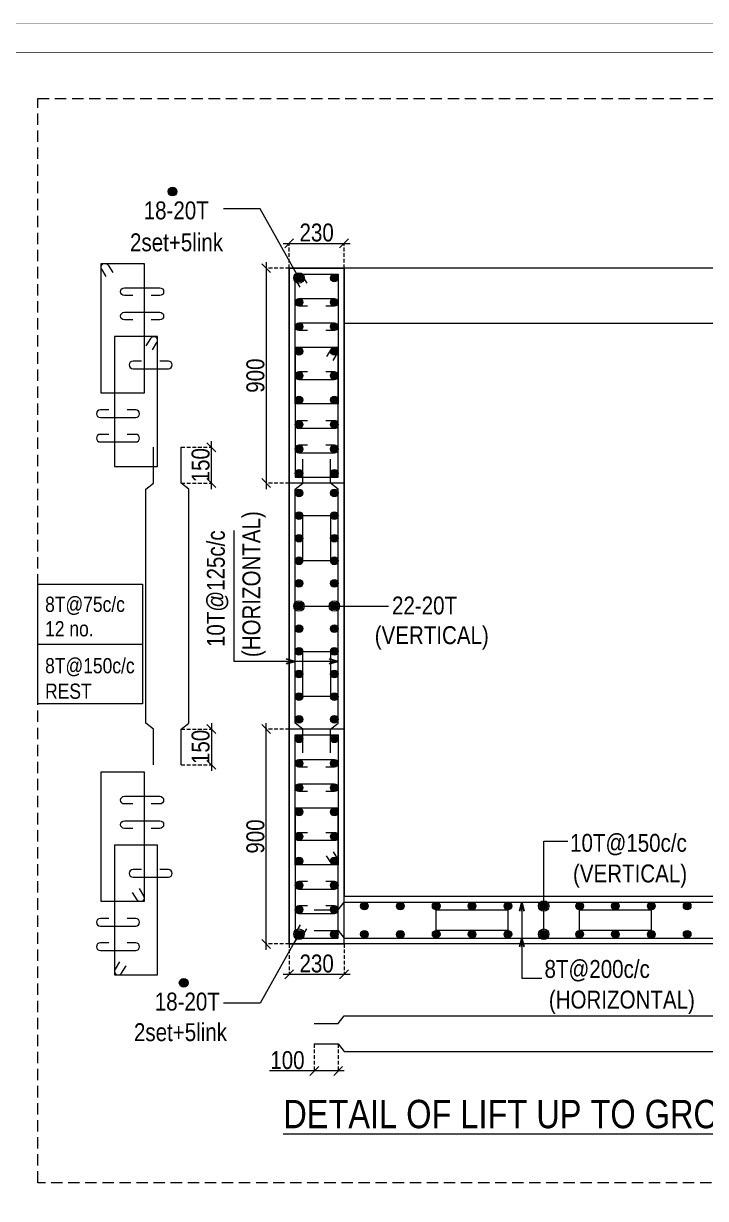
# Model space of a CAD drawing. Header units: millimetres. Extents: x 1112055 to 3390982, y -148532 to 766891.
# Drawn here: x 2280999 to 2292410, y 179229 to 198907 of the extents above; entities that cross this region are included whole.
import ezdxf

# ---------------------------------------------------------------- set-up
doc = ezdxf.new("R2010")
doc.units = ezdxf.units.MM
doc.header["$PDMODE"] = 35
doc.header["$PDSIZE"] = -25
doc.linetypes.add('DASHED2', pattern=[0.375, 0.25, -0.125])
doc.linetypes.add('Hidden', pattern=[9.525, 6.35, -3.175])
for name, color, linetype, lineweight in [('B COL. SIZE DIM', 220, 'Continuous', 25), ('B COLUMN', 1, 'Hidden', 9), ('B P.C.C', 251, 'Continuous', 0), ('B STEEL', 34, 'Continuous', 15), ('B STEEL TEXT', 7, 'Continuous', 15), ('B TITLE BLOCK', 250, 'Continuous', 0)]:
    doc.layers.add(name, color=color, linetype=linetype, lineweight=lineweight)
doc.styles.add('ARIAL', font='arial.ttf')
doc.styles.add('dim inside', font='romans.shx', dxfattribs={"width": 0.8, "height": 125})
doc.styles.add('SWINC', font='swissc.ttf')
doc.dimstyles.new('DIM 1', dxfattribs={"dimscale": 0, "dimtxt": 230, "dimasz": 150, "dimexe": 0.18, "dimexo": 0.0625, "dimgap": 0.5, "dimtad": 1, "dimdec": 0, "dimzin": 0, "dimdsep": 46, "dimtxsty": 'ARIAL', "dimblk": 'OBLIQUE', "dimcen": 6, "dimse1": 1, "dimse2": 1, "dimclrd": 256, "dimclrt": 256, "dimadec": 0, "dimazin": 2, "dimtfac": 0.75, "dimtdec": 0, "dimtix": 1, "dimtofl": 0, "dimtmove": 1, "dimatfit": 3, "dimldrblk": 'OPEN30', "dimfxl": 0.18, "dimfrac": 1, "dimtolj": 1, "dimtzin": 0, "dimlwd": -1, "dimarcsym": 0})
doc.dimstyles.new('dim inside', dxfattribs={"dimtxt": 125, "dimasz": 100, "dimexe": 0, "dimexo": 0, "dimgap": 10, "dimtad": 0, "dimdec": 0, "dimzin": 0, "dimdsep": 46, "dimtxsty": 'dim inside', "dimblk": 'SMALL', "dimcen": 0.09, "dimadec": 0, "dimazin": 0, "dimtfac": 1, "dimtdec": 0, "dimtofl": 0, "dimtmove": 0, "dimatfit": 3, "dimfxl": 1, "dimtolj": 1, "dimtzin": 0, "dimarcsym": 2})

# ---------------------------------------------------------------- blocks, each defined once
blk = doc.blocks.new('_Oblique')
at = {"color": 0, "linetype": 'ByBlock', "lineweight": -2}
blk.add_line((-0.5, -0.5), (0.5, 0.5), dxfattribs=at)
blk = doc.blocks.new('_Open30')
at = {"color": 0, "linetype": 'ByBlock', "lineweight": -2}
for p, q in [((-1, 0.27), (0, 0)), ((0, 0), (-1, -0.27)), ((0, 0), (-1, 0))]:
    blk.add_line(p, q, dxfattribs=at)
blk = doc.blocks.new('*D357')
at = {"layer": 'B COL. SIZE DIM', "color": 250, "lineweight": 9, "ltscale": 250, "transparency": 16777216}
blk.add_line((2285344, 195225), (2286464, 195225), dxfattribs=at)
at = {"layer": 'B COL. SIZE DIM', "color": 250, "linetype": 'DASHED2', "lineweight": 9, "ltscale": 250, "transparency": 16777216}
for p, q in [((2285444, 194810), (2285444, 195225)), ((2286364, 194810), (2286364, 195225))]:
    blk.add_line(p, q, dxfattribs=at)
at = {"layer": 'Defpoints', "color": 0, "ltscale": 250, "transparency": 16777216}
for p in [(2286364, 195225), (2285444, 194810), (2286364, 194810)]:
    blk.add_point(p, dxfattribs=at)
at = {"layer": 'B COL. SIZE DIM', "color": 250, "lineweight": 9, "ltscale": 250, "transparency": 16777216, "xscale": 150, "yscale": 150, "zscale": 150, "rotation": 180}
blk.add_blockref('_Oblique', (2285444, 195225), dxfattribs=at)
at = {"layer": 'B COL. SIZE DIM', "color": 250, "lineweight": 9, "ltscale": 250, "transparency": 16777216, "xscale": 150, "yscale": 150, "zscale": 150}
blk.add_blockref('_Oblique', (2286364, 195225), dxfattribs=at)
at = {"layer": 'B COL. SIZE DIM', "color": 6, "ltscale": 250, "transparency": 16777216, "insert": (2285904, 195405), "char_height": 300, "attachment_point": 5, "style": 'SWINC'}
blk.add_mtext('\\A1;230', dxfattribs=at)
blk = doc.blocks.new('*D445')
at = {"layer": 'B COL. SIZE DIM', "color": 250, "lineweight": 9, "ltscale": 250, "transparency": 16777216}
blk.add_line((2285059, 194910), (2285059, 191110), dxfattribs=at)
at = {"layer": 'B COL. SIZE DIM', "color": 250, "linetype": 'DASHED2', "lineweight": 9, "ltscale": 250, "transparency": 16777216}
for p, q in [((2285444, 194810), (2285059, 194810)), ((2285444, 191210), (2285059, 191210))]:
    blk.add_line(p, q, dxfattribs=at)
at = {"layer": 'Defpoints', "color": 0, "ltscale": 250, "transparency": 16777216}
for p in [(2285444, 194810), (2285059, 191210), (2285444, 191210)]:
    blk.add_point(p, dxfattribs=at)
at = {"layer": 'B COL. SIZE DIM', "color": 250, "lineweight": 9, "ltscale": 250, "transparency": 16777216, "xscale": 150, "yscale": 150, "zscale": 150}
for p, rotation in [((2285059, 194810), 90), ((2285059, 191210), 270)]:
    blk.add_blockref('_Oblique', p, dxfattribs=dict(at, rotation=rotation))
at = {"layer": 'B COL. SIZE DIM', "color": 6, "ltscale": 250, "transparency": 16777216, "insert": (2284880, 193010), "char_height": 300, "attachment_point": 5, "rotation": 90, "style": 'SWINC'}
blk.add_mtext('\\A1;900', dxfattribs=at)
blk = doc.blocks.new('*D358')
at = {"layer": 'B COL. SIZE DIM', "color": 250, "linetype": 'DASHED2', "lineweight": 9, "ltscale": 250, "transparency": 16777216}
for p, q in [((2285444, 183492), (2285444, 182984)), ((2286364, 183492), (2286364, 182984))]:
    blk.add_line(p, q, dxfattribs=at)
at = {"layer": 'B COL. SIZE DIM', "color": 250, "lineweight": 9, "ltscale": 250, "transparency": 16777216}
blk.add_line((2285344, 182984), (2286464, 182984), dxfattribs=at)
at = {"layer": 'Defpoints', "color": 0, "ltscale": 250, "transparency": 16777216}
for p in [(2285444, 183492), (2286364, 183492), (2286364, 182984)]:
    blk.add_point(p, dxfattribs=at)
at = {"layer": 'B COL. SIZE DIM', "color": 250, "lineweight": 9, "ltscale": 250, "transparency": 16777216, "xscale": 150, "yscale": 150, "zscale": 150, "rotation": 180}
blk.add_blockref('_Oblique', (2285444, 182984), dxfattribs=at)
at = {"layer": 'B COL. SIZE DIM', "color": 250, "lineweight": 9, "ltscale": 250, "transparency": 16777216, "xscale": 150, "yscale": 150, "zscale": 150}
blk.add_blockref('_Oblique', (2286364, 182984), dxfattribs=at)
at = {"layer": 'B COL. SIZE DIM', "color": 6, "ltscale": 250, "transparency": 16777216, "insert": (2285904, 183163), "char_height": 300, "attachment_point": 5, "style": 'SWINC'}
blk.add_mtext('\\A1;230', dxfattribs=at)
blk = doc.blocks.new('*D446')
at = {"layer": 'B COL. SIZE DIM', "color": 250, "lineweight": 9, "ltscale": 250, "transparency": 16777216}
blk.add_line((2285059, 183392), (2285059, 187192), dxfattribs=at)
at = {"layer": 'B COL. SIZE DIM', "color": 250, "linetype": 'DASHED2', "lineweight": 9, "ltscale": 250, "transparency": 16777216}
for p, q in [((2285444, 187092), (2285059, 187092)), ((2285444, 183492), (2285059, 183492))]:
    blk.add_line(p, q, dxfattribs=at)
at = {"layer": 'Defpoints', "color": 0, "ltscale": 250, "transparency": 16777216}
for p in [(2285059, 187092), (2285444, 187092), (2285444, 183492)]:
    blk.add_point(p, dxfattribs=at)
at = {"layer": 'B COL. SIZE DIM', "color": 250, "lineweight": 9, "ltscale": 250, "transparency": 16777216, "xscale": 150, "yscale": 150, "zscale": 150}
for p, rotation in [((2285059, 187092), 90), ((2285059, 183492), 270)]:
    blk.add_blockref('_Oblique', p, dxfattribs=dict(at, rotation=rotation))
at = {"layer": 'B COL. SIZE DIM', "color": 6, "ltscale": 250, "transparency": 16777216, "insert": (2284880, 185292), "char_height": 300, "attachment_point": 5, "rotation": 90, "style": 'SWINC'}
blk.add_mtext('\\A1;900', dxfattribs=at)
blk = doc.blocks.new('*D359')
at = {"layer": 'B COL. SIZE DIM', "color": 250, "lineweight": 9, "ltscale": 250, "transparency": 16777216}
blk.add_line((2284142, 187192), (2284142, 186392), dxfattribs=at)
at = {"layer": 'B COL. SIZE DIM', "color": 250, "linetype": 'DASHED2', "lineweight": 9, "ltscale": 250, "transparency": 16777216}
for p, q in [((2283637, 187092), (2284142, 187092)), ((2283637, 186492), (2284142, 186492))]:
    blk.add_line(p, q, dxfattribs=at)
at = {"layer": 'Defpoints', "color": 0, "ltscale": 250, "transparency": 16777216}
for p in [(2283637, 187092), (2283637, 186492), (2284142, 186492)]:
    blk.add_point(p, dxfattribs=at)
at = {"layer": 'B COL. SIZE DIM', "color": 250, "lineweight": 9, "ltscale": 250, "transparency": 16777216, "xscale": 150, "yscale": 150, "zscale": 150}
for p, rotation in [((2284142, 187092), 90), ((2284142, 186492), 270)]:
    blk.add_blockref('_Oblique', p, dxfattribs=dict(at, rotation=rotation))
at = {"layer": 'B COL. SIZE DIM', "color": 6, "ltscale": 250, "transparency": 16777216, "insert": (2283963, 186792), "char_height": 300, "attachment_point": 5, "rotation": 90, "style": 'SWINC'}
blk.add_mtext('\\A1;150', dxfattribs=at)
blk = doc.blocks.new('*D360')
at = {"layer": 'B COL. SIZE DIM', "color": 250, "lineweight": 9, "ltscale": 250, "transparency": 16777216}
blk.add_line((2284142, 191110), (2284142, 191910), dxfattribs=at)
at = {"layer": 'B COL. SIZE DIM', "color": 250, "linetype": 'DASHED2', "lineweight": 9, "ltscale": 250, "transparency": 16777216}
for p, q in [((2283637, 191810), (2284142, 191810)), ((2283637, 191210), (2284142, 191210))]:
    blk.add_line(p, q, dxfattribs=at)
at = {"layer": 'Defpoints', "color": 0, "ltscale": 250, "transparency": 16777216}
for p in [(2283637, 191810), (2284142, 191810), (2283637, 191210)]:
    blk.add_point(p, dxfattribs=at)
at = {"layer": 'B COL. SIZE DIM', "color": 250, "lineweight": 9, "ltscale": 250, "transparency": 16777216, "xscale": 150, "yscale": 150, "zscale": 150}
for p, rotation in [((2284142, 191810), 90), ((2284142, 191210), 270)]:
    blk.add_blockref('_Oblique', p, dxfattribs=dict(at, rotation=rotation))
at = {"layer": 'B COL. SIZE DIM', "color": 6, "ltscale": 250, "transparency": 16777216, "insert": (2283963, 191510), "char_height": 300, "attachment_point": 5, "rotation": 90, "style": 'SWINC'}
blk.add_mtext('\\A1;150', dxfattribs=at)
blk = doc.blocks.new('*D361')
at = {"layer": 'B COL. SIZE DIM', "color": 250, "linetype": 'DASHED2', "lineweight": 9, "ltscale": 250, "transparency": 16777216}
for p, q in [((2285864, 181817), (2285864, 181366)), ((2286264, 181817), (2286264, 181366))]:
    blk.add_line(p, q, dxfattribs=at)
at = {"layer": 'B COL. SIZE DIM', "color": 250, "lineweight": 9, "ltscale": 250, "transparency": 16777216}
for p, q in [((2285864, 181366), (2285116, 181366)), ((2286364, 181366), (2285864, 181366))]:
    blk.add_line(p, q, dxfattribs=at)
at = {"layer": 'Defpoints', "color": 0, "ltscale": 250, "transparency": 16777216}
for p in [(2285864, 181817), (2286264, 181817), (2285864, 181366)]:
    blk.add_point(p, dxfattribs=at)
at = {"layer": 'B COL. SIZE DIM', "color": 250, "lineweight": 9, "ltscale": 250, "transparency": 16777216, "xscale": 150, "yscale": 150, "zscale": 150, "rotation": 180}
blk.add_blockref('_Oblique', (2285864, 181366), dxfattribs=at)
at = {"layer": 'B COL. SIZE DIM', "color": 250, "lineweight": 9, "ltscale": 250, "transparency": 16777216, "xscale": 150, "yscale": 150, "zscale": 150}
blk.add_blockref('_Oblique', (2286264, 181366), dxfattribs=at)
at = {"layer": 'B COL. SIZE DIM', "color": 6, "ltscale": 250, "transparency": 16777216, "insert": (2285415, 181545), "char_height": 300, "attachment_point": 5, "style": 'SWINC'}
blk.add_mtext('\\A1;100', dxfattribs=at)

msp = doc.modelspace()

# ---------------------------------------------------------------- hatches: boundary and pattern name
at = {"layer": 'B STEEL', "lineweight": 13}
h = msp.add_hatch(color=256, dxfattribs=at)
h.dxf.hatch_style = 1
edge = h.paths.add_edge_path()
edge.add_arc((2283493.6, 196092), 73.3, 0, 360)
at = {"layer": 'B STEEL', "lineweight": 9, "ltscale": 0.5}
h = msp.add_hatch(color=34, dxfattribs=at)
edge = h.paths.add_edge_path()
edge.add_arc((2285608.1, 194645.6), 64, 360, 720, ccw=False)
h = msp.add_hatch(color=34, dxfattribs=at)
edge = h.paths.add_edge_path()
edge.add_arc((2286200.1, 194645.6), 64, -180, 180)
at = {"layer": 'B STEEL', "lineweight": 30}
h = msp.add_hatch(color=34, dxfattribs=at)
edge = h.paths.add_edge_path()
edge.add_arc((2285608.1, 194236.6), 64, 0, 360)
h = msp.add_hatch(color=34, dxfattribs=at)
edge = h.paths.add_edge_path()
edge.add_arc((2286200.1, 194236.6), 64, 0, 360)
h = msp.add_hatch(color=34, dxfattribs=at)
edge = h.paths.add_edge_path()
edge.add_arc((2285608.1, 193827.6), 64, 0, 360)
h = msp.add_hatch(color=34, dxfattribs=at)
edge = h.paths.add_edge_path()
edge.add_arc((2286200.1, 193827.6), 64, 0, 360)
h = msp.add_hatch(color=34, dxfattribs=at)
edge = h.paths.add_edge_path()
edge.add_arc((2285608.1, 193418.6), 64, 0, 360)
h = msp.add_hatch(color=34, dxfattribs=at)
edge = h.paths.add_edge_path()
edge.add_arc((2286200.1, 193418.6), 64, 0, 360)
h = msp.add_hatch(color=34, dxfattribs=at)
edge = h.paths.add_edge_path()
edge.add_arc((2285608.1, 193009.6), 64, 0, 360)
h = msp.add_hatch(color=34, dxfattribs=at)
edge = h.paths.add_edge_path()
edge.add_arc((2286200.1, 193009.6), 64, 0, 360)
h = msp.add_hatch(color=34, dxfattribs=at)
edge = h.paths.add_edge_path()
edge.add_arc((2285608.1, 192600.6), 64, 0, 360)
h = msp.add_hatch(color=34, dxfattribs=at)
edge = h.paths.add_edge_path()
edge.add_arc((2286200.1, 192600.6), 64, 0, 360)
h = msp.add_hatch(color=34, dxfattribs=at)
edge = h.paths.add_edge_path()
edge.add_arc((2285608.1, 192191.7), 64, 0, 360)
h = msp.add_hatch(color=34, dxfattribs=at)
edge = h.paths.add_edge_path()
edge.add_arc((2286200.1, 192191.7), 64, 0, 360)
h = msp.add_hatch(color=34, dxfattribs=at)
edge = h.paths.add_edge_path()
edge.add_arc((2285608.1, 191782.7), 64, 0, 360)
h = msp.add_hatch(color=34, dxfattribs=at)
edge = h.paths.add_edge_path()
edge.add_arc((2286200.1, 191782.7), 64, 0, 360)
at = {"layer": 'B STEEL', "lineweight": 9, "ltscale": 0.5}
h = msp.add_hatch(color=34, dxfattribs=at)
edge = h.paths.add_edge_path()
edge.add_arc((2285608.1, 191373.7), 64, -360, 0)
h = msp.add_hatch(color=34, dxfattribs=at)
edge = h.paths.add_edge_path()
edge.add_arc((2286200.1, 191373.7), 64, 180, 540, ccw=False)
h = msp.add_hatch(color=34, dxfattribs=at)
edge = h.paths.add_edge_path()
edge.add_arc((2285608.1, 191045.6), 64, -360, 0)
h = msp.add_hatch(color=34, dxfattribs=at)
edge = h.paths.add_edge_path()
edge.add_arc((2286200.1, 191045.6), 64, 180, 540, ccw=False)
h = msp.add_hatch(color=34, dxfattribs=at)
edge = h.paths.add_edge_path()
edge.add_arc((2285608.1, 190666.6), 64, 360, 720, ccw=False)
h = msp.add_hatch(color=34, dxfattribs=at)
edge = h.paths.add_edge_path()
edge.add_arc((2286200.1, 190666.6), 64, -180, 180)
h = msp.add_hatch(color=34, dxfattribs=at)
edge = h.paths.add_edge_path()
edge.add_arc((2285608.1, 190287.6), 64, 360, 720, ccw=False)
h = msp.add_hatch(color=34, dxfattribs=at)
edge = h.paths.add_edge_path()
edge.add_arc((2286200.1, 190287.6), 64, -180, 180)
h = msp.add_hatch(color=34, dxfattribs=at)
edge = h.paths.add_edge_path()
edge.add_arc((2285608.1, 189908.6), 64, 360, 720, ccw=False)
h = msp.add_hatch(color=34, dxfattribs=at)
edge = h.paths.add_edge_path()
edge.add_arc((2286200.1, 189908.6), 64, -180, 180)
h = msp.add_hatch(color=34, dxfattribs=at)
edge = h.paths.add_edge_path()
edge.add_arc((2285608.1, 189529.6), 64, 360, 720, ccw=False)
h = msp.add_hatch(color=34, dxfattribs=at)
edge = h.paths.add_edge_path()
edge.add_arc((2286200.1, 189529.6), 64, -180, 180)
h = msp.add_hatch(color=34, dxfattribs=at)
edge = h.paths.add_edge_path()
edge.add_arc((2285608.1, 189150.6), 64, 360, 720, ccw=False)
h = msp.add_hatch(color=34, dxfattribs=at)
edge = h.paths.add_edge_path()
edge.add_arc((2286200.1, 189150.6), 64, -180, 180)
h = msp.add_hatch(color=34, dxfattribs=at)
edge = h.paths.add_edge_path()
edge.add_arc((2285608.1, 188771.6), 64, 360, 720, ccw=False)
h = msp.add_hatch(color=34, dxfattribs=at)
edge = h.paths.add_edge_path()
edge.add_arc((2286200.1, 188771.6), 64, -180, 180)
h = msp.add_hatch(color=34, dxfattribs=at)
edge = h.paths.add_edge_path()
edge.add_arc((2285608.1, 188392.6), 64, 360, 720, ccw=False)
h = msp.add_hatch(color=34, dxfattribs=at)
edge = h.paths.add_edge_path()
edge.add_arc((2286200.1, 188392.6), 64, -180, 180)
h = msp.add_hatch(color=34, dxfattribs=at)
edge = h.paths.add_edge_path()
edge.add_arc((2285608.1, 188013.6), 64, 360, 720, ccw=False)
h = msp.add_hatch(color=34, dxfattribs=at)
edge = h.paths.add_edge_path()
edge.add_arc((2286200.1, 188013.6), 64, -180, 180)
h = msp.add_hatch(color=34, dxfattribs=at)
edge = h.paths.add_edge_path()
edge.add_arc((2285608.1, 187634.7), 64, 360, 720, ccw=False)
h = msp.add_hatch(color=34, dxfattribs=at)
edge = h.paths.add_edge_path()
edge.add_arc((2286200.1, 187634.7), 64, -180, 180)
h = msp.add_hatch(color=34, dxfattribs=at)
edge = h.paths.add_edge_path()
edge.add_arc((2285608.1, 187255.7), 64, 360, 720, ccw=False)
h = msp.add_hatch(color=34, dxfattribs=at)
edge = h.paths.add_edge_path()
edge.add_arc((2286200.1, 187255.7), 64, -180, 180)
h = msp.add_hatch(color=34, dxfattribs=at)
edge = h.paths.add_edge_path()
edge.add_arc((2285608.1, 186927.6), 64, 360, 720, ccw=False)
h = msp.add_hatch(color=34, dxfattribs=at)
edge = h.paths.add_edge_path()
edge.add_arc((2286200.1, 186927.6), 64, -180, 180)
at = {"layer": 'B STEEL', "lineweight": 30}
h = msp.add_hatch(color=34, dxfattribs=at)
edge = h.paths.add_edge_path()
edge.add_arc((2285608.1, 186518.6), 64, 0, 360)
h = msp.add_hatch(color=34, dxfattribs=at)
edge = h.paths.add_edge_path()
edge.add_arc((2286200.1, 186518.6), 64, 0, 360)
h = msp.add_hatch(color=34, dxfattribs=at)
edge = h.paths.add_edge_path()
edge.add_arc((2285608.1, 186109.6), 64, 0, 360)
h = msp.add_hatch(color=34, dxfattribs=at)
edge = h.paths.add_edge_path()
edge.add_arc((2286200.1, 186109.6), 64, 0, 360)
h = msp.add_hatch(color=34, dxfattribs=at)
edge = h.paths.add_edge_path()
edge.add_arc((2285608.1, 185700.6), 64, 0, 360)
h = msp.add_hatch(color=34, dxfattribs=at)
edge = h.paths.add_edge_path()
edge.add_arc((2286200.1, 185700.6), 64, 0, 360)
h = msp.add_hatch(color=34, dxfattribs=at)
edge = h.paths.add_edge_path()
edge.add_arc((2285608.1, 185291.6), 64, 0, 360)
h = msp.add_hatch(color=34, dxfattribs=at)
edge = h.paths.add_edge_path()
edge.add_arc((2286200.1, 185291.6), 64, 0, 360)
h = msp.add_hatch(color=34, dxfattribs=at)
edge = h.paths.add_edge_path()
edge.add_arc((2285608.1, 184882.6), 64, 0, 360)
h = msp.add_hatch(color=34, dxfattribs=at)
edge = h.paths.add_edge_path()
edge.add_arc((2286200.1, 184882.6), 64, 0, 360)
h = msp.add_hatch(color=34, dxfattribs=at)
edge = h.paths.add_edge_path()
edge.add_arc((2285608.1, 184473.6), 64, 0, 360)
h = msp.add_hatch(color=34, dxfattribs=at)
edge = h.paths.add_edge_path()
edge.add_arc((2286200.1, 184473.6), 64, 0, 360)
at = {"layer": 'B STEEL', "lineweight": 9, "ltscale": 0.5}
h = msp.add_hatch(color=34, dxfattribs=at)
edge = h.paths.add_edge_path()
edge.add_arc((2286704.1, 184127.6), 64, 180, 540, ccw=False)
h = msp.add_hatch(color=34, dxfattribs=at)
edge = h.paths.add_edge_path()
edge.add_arc((2287304.1, 184127.6), 64, 180, 540, ccw=False)
h = msp.add_hatch(color=34, dxfattribs=at)
edge = h.paths.add_edge_path()
edge.add_arc((2287904.1, 184127.6), 64, 180, 540, ccw=False)
h = msp.add_hatch(color=34, dxfattribs=at)
edge = h.paths.add_edge_path()
edge.add_arc((2288504.1, 184127.6), 64, 180, 540, ccw=False)
h = msp.add_hatch(color=34, dxfattribs=at)
edge = h.paths.add_edge_path()
edge.add_arc((2289104.1, 184127.6), 64, 180, 540, ccw=False)
h = msp.add_hatch(color=34, dxfattribs=at)
edge = h.paths.add_edge_path()
edge.add_arc((2289704.1, 184127.6), 64, 180, 540, ccw=False)
h = msp.add_hatch(color=34, dxfattribs=at)
edge = h.paths.add_edge_path()
edge.add_arc((2290304.1, 184127.6), 64, 0, 360)
h = msp.add_hatch(color=34, dxfattribs=at)
edge = h.paths.add_edge_path()
edge.add_arc((2290904.1, 184127.6), 64, 0, 360)
h = msp.add_hatch(color=34, dxfattribs=at)
edge = h.paths.add_edge_path()
edge.add_arc((2291504.1, 184127.6), 64, 180, 540, ccw=False)
h = msp.add_hatch(color=34, dxfattribs=at)
edge = h.paths.add_edge_path()
edge.add_arc((2292104.1, 184127.6), 64, 0, 360)
at = {"layer": 'B STEEL', "lineweight": 30}
h = msp.add_hatch(color=34, dxfattribs=at)
edge = h.paths.add_edge_path()
edge.add_arc((2285608.1, 184064.6), 64, 0, 360)
h = msp.add_hatch(color=34, dxfattribs=at)
edge = h.paths.add_edge_path()
edge.add_arc((2286200.1, 184064.6), 64, 0, 360)
at = {"layer": 'B STEEL', "lineweight": 9, "ltscale": 0.5}
h = msp.add_hatch(color=34, dxfattribs=at)
edge = h.paths.add_edge_path()
edge.add_arc((2285608.1, 183655.7), 64, -360, 0)
h = msp.add_hatch(color=34, dxfattribs=at)
edge = h.paths.add_edge_path()
edge.add_arc((2286200.1, 183655.7), 64, 180, 540, ccw=False)
h = msp.add_hatch(color=34, dxfattribs=at)
edge = h.paths.add_edge_path()
edge.add_arc((2286704.1, 183655.7), 64, 180, 540, ccw=False)
h = msp.add_hatch(color=34, dxfattribs=at)
edge = h.paths.add_edge_path()
edge.add_arc((2287304.1, 183655.7), 64, 180, 540, ccw=False)
h = msp.add_hatch(color=34, dxfattribs=at)
edge = h.paths.add_edge_path()
edge.add_arc((2287904.1, 183655.7), 64, 180, 540, ccw=False)
h = msp.add_hatch(color=34, dxfattribs=at)
edge = h.paths.add_edge_path()
edge.add_arc((2288504.1, 183655.7), 64, 180, 540, ccw=False)
h = msp.add_hatch(color=34, dxfattribs=at)
edge = h.paths.add_edge_path()
edge.add_arc((2289104.1, 183655.7), 64, 180, 540, ccw=False)
h = msp.add_hatch(color=34, dxfattribs=at)
edge = h.paths.add_edge_path()
edge.add_arc((2289704.1, 183655.7), 64, 180, 540, ccw=False)
h = msp.add_hatch(color=34, dxfattribs=at)
edge = h.paths.add_edge_path()
edge.add_arc((2290304.1, 183655.7), 64, 0, 360)
h = msp.add_hatch(color=34, dxfattribs=at)
edge = h.paths.add_edge_path()
edge.add_arc((2290904.1, 183655.7), 64, 0, 360)
h = msp.add_hatch(color=34, dxfattribs=at)
edge = h.paths.add_edge_path()
edge.add_arc((2291504.1, 183655.7), 64, 180, 540, ccw=False)
h = msp.add_hatch(color=34, dxfattribs=at)
edge = h.paths.add_edge_path()
edge.add_arc((2292104.1, 183655.7), 64, 0, 360)
at = {"layer": 'B STEEL', "lineweight": 13}
h = msp.add_hatch(color=256, dxfattribs=at)
h.dxf.hatch_style = 1
edge = h.paths.add_edge_path()
edge.add_arc((2283679.3, 182840), 73.3, 0, 360)

# ---------------------------------------------------------------- linework, layer by layer
at = {"layer": 'B COLUMN', "color": 1, "linetype": 'ByBlock', "lineweight": 20}
for points in [[(2295444.1, 192409.6), (2296364.1, 192409.6), (2296364.1, 183491.6), (2285444.1, 183491.6), (2285444.1, 194809.6), (2286364.1, 194809.6), (2286364.1, 184291.6), (2295444.1, 184291.6)], [(2286364.1, 194809.6), (2285444.1, 194809.6), (2285444.1, 183491.6), (2286364.1, 183491.6)], [(2286364.1, 191209.6), (2285444.1, 191209.6), (2285444.1, 194809.6), (2286364.1, 194809.6)], [(2286364.1, 193889.6), (2295444.1, 193889.6), (2295444.1, 194809.6), (2286364.1, 194809.6)], [(2286364.1, 187091.6), (2285444.1, 187091.6), (2285444.1, 183491.6), (2286364.1, 183491.6)]]:
    msp.add_lwpolyline(points, close=True, dxfattribs=at)
at = {"layer": 'B P.C.C', "color": 250, "lineweight": 0, "ltscale": 30}
msp.add_line((2281238.6, 188514.7), (2282991.7, 188514.7), dxfattribs=at)
at = {"layer": 'B P.C.C', "color": 250, "linetype": 'Hidden', "lineweight": 0, "ltscale": 30}
msp.add_lwpolyline([(2281238.6, 197652.5), (2300510.4, 197652.5), (2300510.4, 179494.3), (2281238.6, 179494.3)], close=True, dxfattribs=at)
at = {"layer": 'B P.C.C', "color": 250, "lineweight": 0, "ltscale": 30}
msp.add_lwpolyline([(2281238.6, 189517.3), (2282991.7, 189517.3), (2282991.7, 187512.1), (2281238.6, 187512.1)], close=True, dxfattribs=at)
at = {"layer": 'B STEEL', "lineweight": 13}
for points in [[(2283017.4, 192716.5), (2282297.4, 192716.5), (2282297.4, 194889.5), (2283017.4, 194889.5)], [(2286264.1, 192536.6), (2285544.1, 192536.6), (2285544.1, 194709.6), (2286264.1, 194709.6)], [(2283241.4, 193662.6), (2282521.4, 193662.6), (2282521.4, 191489.5), (2283241.4, 191489.5)], [(2286264.1, 193482.7), (2285544.1, 193482.7), (2285544.1, 191309.6), (2286264.1, 191309.6)], [(2286264.1, 184818.6), (2285544.1, 184818.6), (2285544.1, 186991.6), (2286264.1, 186991.6)], [(2283017.4, 184200.5), (2282297.4, 184200.5), (2282297.4, 186373.6), (2283017.4, 186373.6)], [(2286264.1, 185764.6), (2285544.1, 185764.6), (2285544.1, 183591.6), (2286264.1, 183591.6)], [(2283241.4, 185146.6), (2282521.4, 185146.6), (2282521.4, 182973.6), (2283241.4, 182973.6)]]:
    msp.add_lwpolyline(points, close=True, dxfattribs=at)
at = {"layer": 'B STEEL', "color": 34, "lineweight": 9, "ltscale": 0.5}
for points in [[(2282381.7, 194670.5), (2282306.9, 194792, -1), (2282415.9, 194859.1), (2282490.7, 194737.6)], [(2285628.4, 194490.6), (2285553.6, 194612.1, -1), (2285662.6, 194679.2), (2285737.4, 194557.7)], [(2282830.1, 194352.5), (2282687.5, 194352.5, -1), (2282687.5, 194480.5), (2283279.4, 194480.5, -1), (2283279.4, 194352.5), (2283136.8, 194352.5)], [(2285750.8, 194172.6), (2285608.1, 194172.6, -1), (2285608.1, 194300.6), (2286200.1, 194300.6, -1), (2286200.1, 194172.6), (2286057.4, 194172.6)], [(2282830.1, 193943.5), (2282687.5, 193943.5, -1), (2282687.5, 194071.5), (2283279.4, 194071.5, -1), (2283279.4, 193943.5), (2283136.8, 193943.5)], [(2285750.8, 193763.6), (2285608.1, 193763.6, -1), (2285608.1, 193891.7), (2286200.1, 193891.7, -1), (2286200.1, 193763.6), (2286057.4, 193763.6)], [(2283157.1, 193443.5), (2283231.9, 193565, 1), (2283122.8, 193632.1), (2283048.1, 193510.6)], [(2286179.8, 193263.6), (2286254.6, 193385.1, 1), (2286145.5, 193452.2), (2286070.8, 193330.7)], [(2282973.6, 193253.6), (2282831, 193253.6, 1), (2282831, 193125.5), (2283422.9, 193125.5, 1), (2283422.9, 193253.6), (2283280.3, 193253.6)], [(2285750.8, 193073.7), (2285608.1, 193073.7, 1), (2285608.1, 192945.6), (2286200.1, 192945.6, 1), (2286200.1, 193073.7), (2286057.4, 193073.7)], [(2282426.9, 192435.6), (2282284.2, 192435.6, 1), (2282284.2, 192307.5), (2282876.2, 192307.5, 1), (2282876.2, 192435.6), (2282733.5, 192435.6)], [(2285750.8, 192255.7), (2285608.1, 192255.7, 1), (2285608.1, 192127.6), (2286200.1, 192127.6, 1), (2286200.1, 192255.7), (2286057.4, 192255.7)], [(2282426.9, 192026.6), (2282284.2, 192026.6, 1), (2282284.2, 191898.5), (2282876.2, 191898.5, 1), (2282876.2, 192026.6), (2282733.5, 192026.6)], [(2285750.8, 191846.7), (2285608.1, 191846.7, 1), (2285608.1, 191718.6), (2286200.1, 191718.6, 1), (2286200.1, 191846.7), (2286057.4, 191846.7)], [(2285750.8, 186454.6), (2285608.1, 186454.6, -1), (2285608.1, 186582.6), (2286200.1, 186582.6, -1), (2286200.1, 186454.6), (2286057.4, 186454.6)], [(2285750.8, 186045.6), (2285608.1, 186045.6, -1), (2285608.1, 186173.6), (2286200.1, 186173.6, -1), (2286200.1, 186045.6), (2286057.4, 186045.6)], [(2282830.1, 185836.5), (2282687.5, 185836.5, -1), (2282687.5, 185964.6), (2283279.4, 185964.6, -1), (2283279.4, 185836.5), (2283136.8, 185836.5)], [(2282830.1, 185427.5), (2282687.5, 185427.5, -1), (2282687.5, 185555.6), (2283279.4, 185555.6, -1), (2283279.4, 185427.5), (2283136.8, 185427.5)], [(2285750.8, 185355.7), (2285608.1, 185355.7, 1), (2285608.1, 185227.6), (2286200.1, 185227.6, 1), (2286200.1, 185355.7), (2286057.4, 185355.7)], [(2286179.8, 185037.7), (2286254.6, 184916.2, -1), (2286145.5, 184849.1), (2286070.8, 184970.6)], [(2282973.6, 184737.6), (2282831, 184737.6, 1), (2282831, 184609.5), (2283422.9, 184609.5, 1), (2283422.9, 184737.6), (2283280.3, 184737.6)], [(2282933.1, 184419.6), (2283007.9, 184298.1, -1), (2282898.9, 184231), (2282824.1, 184352.5)], [(2285750.8, 184537.7), (2285608.1, 184537.7, 1), (2285608.1, 184409.6), (2286200.1, 184409.6, 1), (2286200.1, 184537.7), (2286057.4, 184537.7)], [(2285750.8, 184128.7), (2285608.1, 184128.7, 1), (2285608.1, 184000.6), (2286200.1, 184000.6, 1), (2286200.1, 184128.7), (2286057.4, 184128.7)], [(2282426.9, 183919.6), (2282284.2, 183919.6, 1), (2282284.2, 183791.5), (2282876.2, 183791.5, 1), (2282876.2, 183919.6), (2282733.5, 183919.6)], [(2285628.4, 183810.7), (2285553.6, 183689.2, 1), (2285662.6, 183622.1), (2285737.4, 183743.6)], [(2282426.9, 183510.6), (2282284.2, 183510.6, 1), (2282284.2, 183382.5), (2282876.2, 183382.5, 1), (2282876.2, 183510.6), (2282733.5, 183510.6)], [(2282605.6, 183192.6), (2282530.9, 183071.1, 1), (2282639.9, 183004), (2282714.7, 183125.5)]]:
    msp.add_lwpolyline(points, format="xyb", dxfattribs=at)
at = {"layer": 'B STEEL', "lineweight": 13}
for points in [[(2283172.8, 186491.6), (2283172.8, 187091.6), (2283044.8, 187191.6), (2283044.8, 191109.6), (2283172.8, 191209.6), (2283172.8, 191809.6)], [(2283636.8, 186491.6), (2283636.8, 187091.6), (2283764.8, 187191.6), (2283764.8, 191109.6), (2283636.8, 191209.6), (2283636.8, 191809.6)], [(2285672.1, 186691.6), (2285672.1, 187091.6), (2285544.1, 187191.6), (2285544.1, 191109.6), (2285672.1, 191209.6), (2285672.1, 191609.6)], [(2286136, 186691.6), (2286136, 187091.6), (2286264.1, 187191.6), (2286264.1, 191109.6), (2286136, 191209.6), (2286136, 191609.6)], [(2285864.1, 184063.6), (2286264.1, 184063.6), (2286364.1, 184191.6), (2295444.1, 184191.6), (2295544.1, 184063.6), (2295944.1, 184063.6)], [(2285864.1, 183719.7), (2286264.1, 183719.7), (2286364.1, 183591.6), (2295444.1, 183591.6), (2295544.1, 183719.7), (2295944.1, 183719.7)], [(2285864.1, 182160.8), (2286264.1, 182160.8), (2286364.1, 182288.8), (2295444.1, 182288.8), (2295544.1, 182160.8), (2295944.1, 182160.8)], [(2285864.1, 181816.9), (2286264.1, 181816.9), (2286364.1, 181688.8), (2295444.1, 181688.8), (2295544.1, 181816.9), (2295944.1, 181816.9)]]:
    msp.add_lwpolyline(points, dxfattribs=at)
at = {"layer": 'B STEEL', "color": 3, "lineweight": 13}
for points in [[(2285672.1, 190666.6), (2286136, 190666.6), (2286136, 189908.6), (2285672.1, 189908.6)], [(2285672.1, 188392.6), (2286136, 188392.6), (2286136, 187634.7), (2285672.1, 187634.7)], [(2289104.1, 184063.6), (2289104.1, 183719.7), (2287904.1, 183719.7), (2287904.1, 184063.6)], [(2291504.1, 184063.6), (2291504.1, 183719.7), (2290304.1, 183719.7), (2290304.1, 184063.6)]]:
    msp.add_lwpolyline(points, close=True, dxfattribs=at)
at = {"layer": 'B STEEL', "lineweight": 13}
for centre in [(2283493.6, 196092), (2283679.3, 182840)]:
    msp.add_circle(centre, 73.3, dxfattribs=at)
at = {"layer": 'B STEEL', "color": 34, "lineweight": 9, "ltscale": 0.5}
for centre in [(2285608.1, 194645.6), (2286200.1, 194645.6), (2285608.1, 194236.6), (2286200.1, 194236.6), (2285608.1, 193827.6), (2286200.1, 193827.6), (2285608.1, 193418.6), (2286200.1, 193418.6), (2285608.1, 193009.6), (2286200.1, 193009.6), (2285608.1, 192600.6), (2286200.1, 192600.6), (2285608.1, 192191.7), (2286200.1, 192191.7), (2285608.1, 191782.7), (2286200.1, 191782.7), (2285608.1, 191373.7), (2286200.1, 191373.7), (2285608.1, 191045.6), (2286200.1, 191045.6), (2285608.1, 190666.6), (2286200.1, 190666.6), (2285608.1, 190287.6), (2286200.1, 190287.6), (2285608.1, 189908.6), (2286200.1, 189908.6), (2285608.1, 189529.6), (2286200.1, 189529.6), (2285608.1, 189150.6), (2286200.1, 189150.6), (2285608.1, 188771.6), (2286200.1, 188771.6), (2285608.1, 188392.6), (2286200.1, 188392.6), (2285608.1, 188013.6), (2286200.1, 188013.6), (2285608.1, 187634.7), (2286200.1, 187634.7), (2285608.1, 187255.7), (2286200.1, 187255.7), (2285608.1, 186927.6), (2286200.1, 186927.6), (2285608.1, 186518.6), (2286200.1, 186518.6), (2285608.1, 186109.6), (2286200.1, 186109.6), (2285608.1, 185700.6), (2286200.1, 185700.6), (2285608.1, 185291.6), (2286200.1, 185291.6), (2285608.1, 184882.6), (2286200.1, 184882.6), (2285608.1, 184473.6), (2286200.1, 184473.6), (2286704.1, 184127.6), (2287304.1, 184127.6), (2287904.1, 184127.6), (2288504.1, 184127.6), (2289104.1, 184127.6), (2289704.1, 184127.6), (2290304.1, 184127.6), (2290904.1, 184127.6), (2291504.1, 184127.6), (2292104.1, 184127.6), (2285608.1, 184064.6), (2286200.1, 184064.6), (2285608.1, 183655.7), (2286200.1, 183655.7), (2286704.1, 183655.7), (2287304.1, 183655.7), (2287904.1, 183655.7), (2288504.1, 183655.7), (2289104.1, 183655.7), (2289704.1, 183655.7), (2290304.1, 183655.7), (2290904.1, 183655.7), (2291504.1, 183655.7), (2292104.1, 183655.7)]:
    msp.add_circle(centre, 64, dxfattribs=at)
at = {"layer": 'B TITLE BLOCK', "color": 1, "const_width": 10.8}
msp.add_lwpolyline([(2311468.3, 198901.7), (2311468.3, 144825.3), (2240486.4, 144825.3), (2240486.4, 198901.7)], close=True, dxfattribs=at)
at = {"layer": 'B TITLE BLOCK', "color": 250, "lineweight": 0, "const_width": 10.8}
msp.add_lwpolyline([(2310987.7, 198421.1), (2310987.7, 145305.9), (2240967.1, 145305.9), (2240967.1, 198421.1)], close=True, dxfattribs=at)

# ---------------------------------------------------------------- texts
at = {"layer": 'B STEEL TEXT', "lineweight": 5, "style": 'SWINC'}
for s, height, p in [('18-20T', 300, (2283009.7, 195627.3)), ('2set+5link', 300, (2282781, 195092.4)), ('8T@75c/c', 255, (2281360, 189053.3)), ('22-20T', 300, (2287165.2, 189010.3)), ('12 no.', 255, (2281360, 188643.8)), ('(VERTICAL)', 300, (2286875.9, 188513.1)), ('8T@150c/c', 255, (2281360, 188024.9)), ('REST', 255, (2281360, 187597.8)), ('10T@150c/c', 300, (2290144.9, 185035.4)), ('(VERTICAL)', 300, (2290194, 184522.6)), ('8T@200c/c', 300, (2289717, 182923.1)), ('18-20T', 300, (2283195.3, 182377.7)), ('(HORIZONTAL)', 300, (2289789.6, 182410.3)), ('2set+5link', 300, (2282846.6, 181864.9))]:
    msp.add_text(s, height=height, dxfattribs=at).set_placement(p)
for s, p in [('(HORIZONTAL)', (2284961.4, 188296)), ('10T@125c/c', (2284366.5, 188464.7))]:
    msp.add_text(s, height=300, rotation=90, dxfattribs=at).set_placement(p)
at = {"layer": 'B TITLE BLOCK', "color": 0, "style": 'SWINC'}
msp.add_text('%%UDETAIL OF LIFT UP TO GROUND FLOOR SLAB LVL.', height=475.05, dxfattribs=at).set_placement((2285346.1, 180406.2))

# ---------------------------------------------------------------- dimensions: what is measured, and where the dimension line sits
at = {"layer": 'B COL. SIZE DIM', "color": 250, "ltscale": 250}
for base, p1, p2, picture, middle in [((2286364.1, 195225.4), (2285444.1, 194809.6), (2286364.1, 194809.6), '*D357', (2285904.1, 195404.6)), ((2286364.1, 182984.3), (2285444.1, 183491.6), (2286364.1, 183491.6), '*D358', (2285904.1, 183163.5)), ((2285864.1, 181366.5), (2286264.1, 181816.9), (2285864.1, 181816.9), '*D361', (2285415.2, 181545.4))]:
    dim = msp.add_linear_dim(base=base, p1=p1, p2=p2, dimstyle='dim inside', override={"dimtxt": 300, "dimasz": 150, "dimgap": 25, "dimtad": 3, "dimlfac": 0.25, "dimtxsty": 'SWINC', "dimblk1": 'Oblique', "dimblk2": 'Oblique', "dimsah": 1, "dimdle": 100, "dimclrd": 250, "dimclre": 250, "dimclrt": 6, "dimfxl": 1000, "dimlwd": 9, "dimlwe": 9}, dxfattribs=at)
    dim.commit()
    dim.dimension.update_dxf_attribs({"geometry": picture, "text_midpoint": middle})
for base, p1, p2, angle, picture, middle in [((2285059.3, 191209.6), (2285444.1, 194809.6), (2285444.1, 191209.6), 90, '*D445', (2284880.3, 193009.6)), ((2284141.9, 191809.6), (2283636.8, 191209.6), (2283636.8, 191809.6), 270, '*D360', (2283962.9, 191509.6)), ((2284141.9, 186491.6), (2283636.8, 187091.6), (2283636.8, 186491.6), 90, '*D359', (2283962.9, 186791.6)), ((2285059.3, 187091.6), (2285444.1, 183491.6), (2285444.1, 187091.6), 270, '*D446', (2284880.3, 185291.6))]:
    dim = msp.add_linear_dim(base=base, p1=p1, p2=p2, angle=angle, dimstyle='dim inside', override={"dimtxt": 300, "dimasz": 150, "dimgap": 25, "dimtad": 3, "dimlfac": 0.25, "dimtxsty": 'SWINC', "dimblk1": 'Oblique', "dimblk2": 'Oblique', "dimsah": 1, "dimdle": 100, "dimclrd": 250, "dimclre": 250, "dimclrt": 6, "dimfxl": 1000, "dimlwd": 9, "dimlwe": 9}, dxfattribs=at)
    dim.commit()
    dim.dimension.update_dxf_attribs({"geometry": picture, "text_midpoint": middle})

# ---------------------------------------------------------------- leaders
at = {"layer": 'B STEEL TEXT', "lineweight": 9}
for points in [[(2285608.1, 194645.6), (2284957.5, 195801.8), (2284344.4, 195801.8)], [(2285608.1, 189150.6), (2287104.6, 189150.6)], [(2286200.1, 189150.6), (2287104.6, 189150.6)], [(2289704.1, 183655.7), (2289704.1, 185214), (2290108, 185214)], [(2289704.1, 184127.6), (2289704.1, 185214), (2290108, 185214)], [(2285608.1, 183655.7), (2284957.5, 182499.5), (2284344.4, 182499.5)]]:
    msp.add_leader(points, dimstyle='DIM 1', override={"dimscale": 1, "dimasz": 175, "dimtad": 0, "dimtxsty": 'SWINC', "dimldrblk": 'DotBlank', "dimfxlon": 1, "dimarcsym": 2}, dxfattribs=at)
at = {"layer": 'B STEEL TEXT', "lineweight": 5}
for points in [[(2286264.1, 188224.9), (2284525, 188224.9), (2284525, 190419.1)], [(2285544.1, 188224.9), (2284525, 188224.9), (2284525, 190419.1)], [(2289337.1, 184191.6), (2289337.1, 182919.2), (2289672.9, 182919.2)], [(2289337.1, 183591.6), (2289337.1, 182919.2), (2289672.9, 182919.2)]]:
    msp.add_leader(points, dimstyle='DIM 1', override={"dimscale": 1, "dimtad": 0, "dimtxsty": 'SWINC', "dimfxlon": 1, "dimlwd": 5, "dimarcsym": 2}, dxfattribs=at)

doc.saveas('drawing.dxf')
